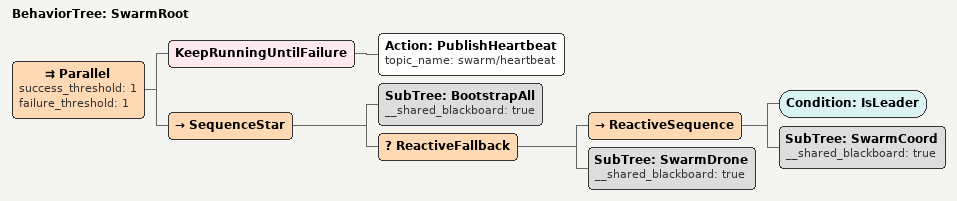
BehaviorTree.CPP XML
<?xml version="1.0"?>
<root main_tree_to_execute="SwarmRoot">

  <include path="bootstrap/bootstrap_subtrees.xml"/>
  <include path="swarm_mission_root.xml"/>
  <include path="swarm_perdrone_root.xml"/>
  <include path="nodes_model.xml"/>

  <!--
    SwarmRoot: 전 드론 공통 최상위 진입점.
    heartbeat는 임무 전 구간(P0~P5) RUNNING 유지.
    BootstrapAll(P0) SUCCESS → IsLeader 자기선택 → 임무 루트 진입.
    리더십 변경(election) 시 IsLeader 재평가 → ReactiveFallback이 즉시 역할 전환.
  -->
  <BehaviorTree ID="SwarmRoot">
    <Parallel success_threshold="1" failure_threshold="1">

      <!--
        heartbeat 임무 전 구간 지속 발행.
        BootstrapAll 내부 heartbeat와 중복처럼 보이나,
        BootstrapAll 종료(SUCCESS) 후 임무 중에도 RUNNING 유지하기 위해 분리.
      -->
      <KeepRunningUntilFailure>
        <Action ID="PublishHeartbeat" topic_name="swarm/heartbeat"/>
      </KeepRunningUntilFailure>

      <!--
        메인 흐름: P0 → 임무 자기선택.
        SequenceStar: BootstrapAll SUCCESS 후 dispatcher 진입.
        ReactiveFallback: 매 tick IsLeader 재평가 (리더십 변경 즉시 반영).
      -->
      <SequenceStar>

        <!-- P0 부트스트랩: AwaitBoot → ReportHealth → SwarmJoin → QuorumReady → MissionReady -->
        <SubTree ID="BootstrapAll" __shared_blackboard="true"/>

        <!-- P0-3 IsLeader 자기선택 dispatcher -->
        <ReactiveFallback>

          <!--
            리더 경로: IsLeader 참 → SwarmCoord 실행.
            리더 사망·승계 시 IsLeader 거짓 → 차순위가 리더로 전환, 이 드론은 SwarmDrone으로.
          -->
          <ReactiveSequence>
            <Condition ID="IsLeader"/>
            <SubTree ID="SwarmCoord" __shared_blackboard="true"/>
          </ReactiveSequence>

          <!--
            팔로워 경로: IsLeader 거짓 → SwarmDrone 실행.
            비상·배터리 선점은 SwarmDrone Parallel 내부에서 처리.
          -->
          <SubTree ID="SwarmDrone" __shared_blackboard="true"/>

        </ReactiveFallback>
      </SequenceStar>

    </Parallel>
  </BehaviorTree>

</root>
